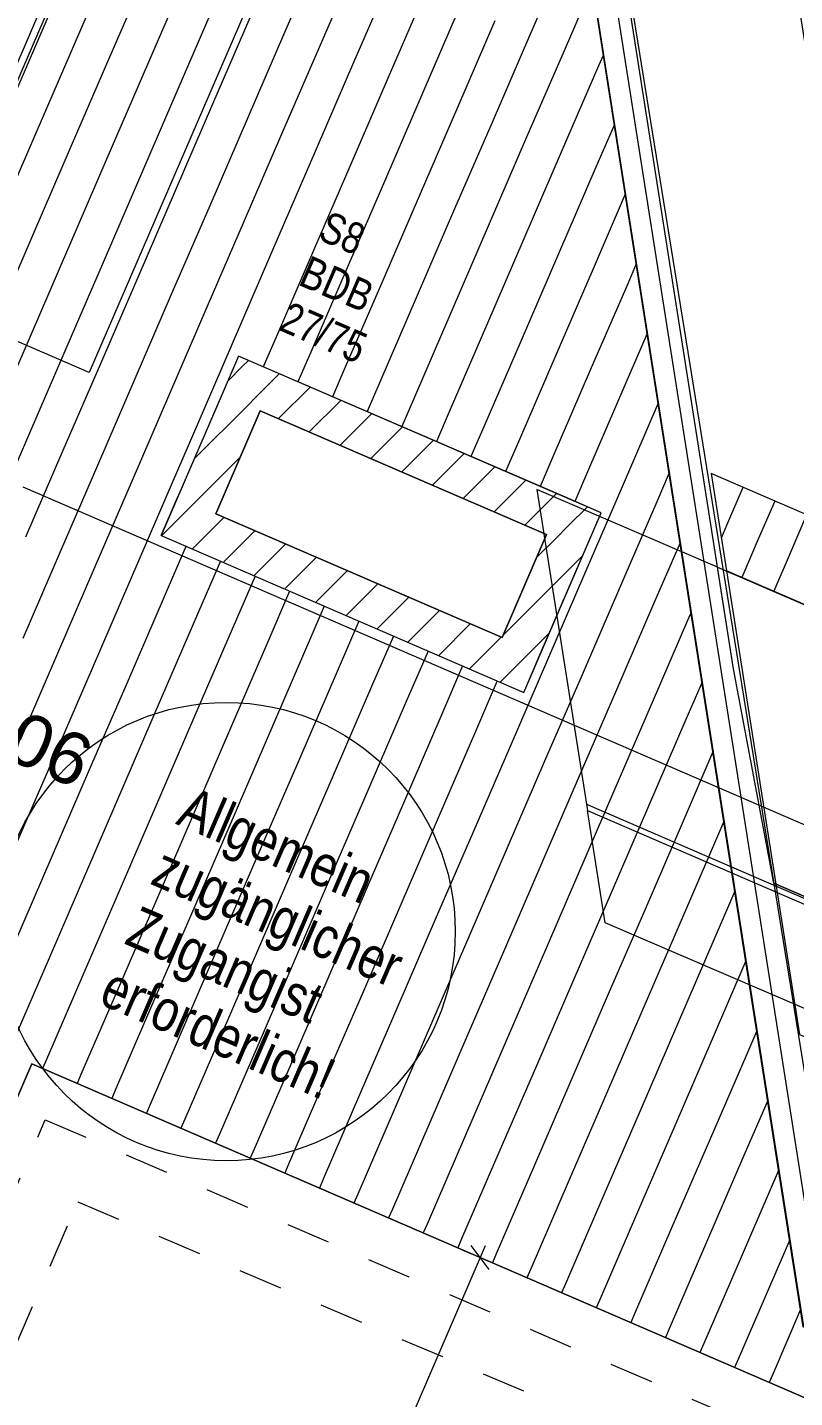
# Model space of a CAD drawing. Header units: millimetres. Extents: x 12535370 to 12566104, y 356204400 to 356234587.
# Drawn here: x 12548591 to 12550436, y 356219814 to 356223107 of the extents above; entities that cross this region are included whole.
import ezdxf
from ezdxf.enums import TextEntityAlignment as Align

# ---------------------------------------------------------------- set-up
doc = ezdxf.new("R2010")
doc.units = ezdxf.units.MM
doc.header["$MEASUREMENT"] = 0
doc.linetypes.add('Dashed', pattern=[211.666667, 105.833333, -105.833333])
doc.linetypes.add('Dot & Dashed', pattern=[6702.78, 3527.78, -1763.89, 0, -1411.11])
for name, color, linetype in [('New_015 Innenwände', 7, 'Continuous'), ('New_035 Decken', 7, 'Continuous'), ('New_045 Dachkonstruktionen', 7, 'Continuous'), ('New_080 Raumdefinitionen', 7, 'Continuous'), ('New_105 Bemassungen Projekt', 7, 'Continuous'), ('New_255 Plangrafiken', 7, 'Continuous'), ('New_290 Raster _ Achsen', 7, 'Continuous'), ('New_GRUNDSTÜCKSGRENZE', 7, 'Continuous')]:
    doc.layers.add(name, color=color, linetype=linetype)
for name, color, linetype, lineweight in [('New_015 Innenwände_Pen_No__1', 7, 'Continuous', 13), ('New_035 Decken_Pen_No__1', 7, 'Continuous', 13), ('New_045 Dachkonstruktionen_Pen_No__1', 7, 'Continuous', 13), ('New_105 Bemassungen Projekt_Pen_No__1', 7, 'Continuous', 13), ('New_160 Beschriftungen Ausführung_Pen_No__1', 7, 'Continuous', 13), ('New_255 Plangrafiken_Pen_No__1', 7, 'Continuous', 13), ('New_255 Plangrafiken_Pen_No__21', 1, 'Continuous', 13), ('New_255 Plangrafiken_Pen_No__39', 8, 'Continuous', 13), ('New_290 Raster _ Achsen_Pen_No__108', 7, 'Continuous', 13), ('New_GRUNDSTÜCKSGRENZE_Pen_No__1', 7, 'Continuous', 13), ('New_HKLS1_Pen_No__21', 1, 'Continuous', 13), ('New_HKLS1_Pen_No__83', 30, 'Continuous', 13)]:
    doc.layers.add(name, color=color, linetype=linetype, lineweight=lineweight)
doc.styles.add('GENERATED_STYLE_1', font='arial.ttf')
doc.styles.add('GENERATED_STYLE_2', font='arial.ttf', dxfattribs={"width": 0.8})
doc.dimstyles.new('GENERATED_STYLE__1', dxfattribs={"dimtxt": 125, "dimasz": 47.5, "dimexe": 0.18, "dimexo": 2, "dimgap": 0, "dimtad": 1, "dimlfac": 0.001, "dimzin": 0, "dimdsep": 46, "dimtxsty": 'GENERATED_STYLE_1', "dimblk": 'ARROWHEAD_2', "dimblk1": 'ARROWHEAD_2', "dimblk2": 'ARROWHEAD_2', "dimcen": 0.09, "dimclrd": 7, "dimclre": 7, "dimclrt": 7, "dimadec": 0, "dimazin": 0, "dimtfac": 1, "dimtdec": 4, "dimtmove": 0, "dimatfit": 3, "dimfxl": 1, "dimtolj": 1, "dimtzin": 0, "dimarcsym": 0})
pattern_1 = [(45, (12240439.16, 356160438.356), (-53.033009, 53.033009), [])]

# ---------------------------------------------------------------- blocks, each defined once
blk = doc.blocks.new('Slab_1', base_point=(12543125.7, 356224199.6))
at = {"layer": 'New_035 Decken_Pen_No__1', "color": 7, "linetype": 'Continuous', "lineweight": 13, "flags": 128}
blk.add_lwpolyline([(12543125.7, 356224199.6), (12540594.4, 356217796.1), (12557109.9, 356210638.6), (12555849.5, 356218685.3), (12550386.1, 356221050.3), (12550289.5, 356221565.4), (12549847.3, 356224376.9), (12547550.8, 356225368.9), (12546427.5, 356222768.6)], close=True, dxfattribs=at)
blk = doc.blocks.new('Roof_1', base_point=(12552145.5, 356220991.7))
at = {"layer": 'New_045 Dachkonstruktionen_Pen_No__1', "color": 7, "linetype": 'Continuous', "lineweight": 13, "flags": 128}
for points in [[(12549816.7, 356221996.7), (12549935.7, 356221239.9)], [(12550251.1, 356221809.3), (12549816.7, 356221996.7)], [(12550386.1, 356221050.3), (12550289.5, 356221565.4), (12550251.1, 356221809.3)], [(12550251.1, 356221809.3), (12552145.5, 356220991.7)], [(12549935.7, 356221239.9), (12555849.2, 356218685.3)], [(12549935.7, 356221239.9), (12549938.1, 356221224.7)], [(12549980.6, 356220954.5), (12549938.1, 356221224.7)], [(12549938.1, 356221224.7), (12555851.6, 356218670.2)], [(12550386.1, 356221050.3), (12555849.2, 356218685.4)], [(12555891.3, 356218416.1), (12549980.6, 356220954.5)]]:
    blk.add_lwpolyline(points, dxfattribs=at)
blk = doc.blocks.new('*X18', base_point=(12240439.2, 356160438.4))
at = {"layer": 'New_255 Plangrafiken_Pen_No__39', "color": 8, "linetype": 'Continuous', "lineweight": 13}
for p, q in [((12550312.1, 356222001.6), (12550272.5, 356221909.8)), ((12550312.1, 356222001.6), (12550272.5, 356221909.8)), ((12550388.7, 356221968.5), (12550349, 356221876.7)), ((12550388.7, 356221968.5), (12550349, 356221876.7)), ((12550465.2, 356221935.5), (12550425.5, 356221843.7)), ((12550465.2, 356221935.5), (12550425.5, 356221843.7)), ((12550272.5, 356221909.8), (12550260.1, 356221881.2)), ((12550272.5, 356221909.8), (12550260.1, 356221881.2)), ((12550349, 356221876.7), (12550309.3, 356221784.9)), ((12550349, 356221876.7), (12550309.3, 356221784.9)), ((12550425.5, 356221843.7), (12550385.9, 356221751.9)), ((12550425.5, 356221843.7), (12550385.9, 356221751.9))]:
    blk.add_line(p, q, dxfattribs=at)
blk = doc.blocks.new('Fill_6', base_point=(12240439.2, 356160438.4))
at = {"layer": 'New_255 Plangrafiken_Pen_No__39', "color": 8, "linetype": 'Continuous', "lineweight": 13, "flags": 128}
blk.add_lwpolyline([(12550236, 356222034.5), (12550272.8, 356221800.7), (12552145.5, 356220991.7), (12552108.8, 356221225.5)], close=True, dxfattribs=at)
at = {"layer": 'New_255 Plangrafiken_Pen_No__39', "color": 8, "linetype": 'Continuous', "lineweight": 13}
blk.add_blockref('*X18', (12240439.2, 356160438.4), dxfattribs=at)
blk = doc.blocks.new('*X22', base_point=(12240439.2, 356160438.4))
at = {"layer": 'New_255 Plangrafiken_Pen_No__39', "color": 8, "linetype": 'Continuous', "lineweight": 13}
for p, q in [((12548710.2, 356223310), (12548620.4, 356223102)), ((12548710.2, 356223310), (12548620.4, 356223102)), ((12549299.3, 356223302.4), (12549209.5, 356223094.4)), ((12549299.3, 356223302.4), (12549209.5, 356223094.4)), ((12549888.4, 356223294.8), (12549798.6, 356223086.7)), ((12549888.4, 356223294.8), (12549798.6, 356223086.7)), ((12548793.4, 356223274.1), (12548703.6, 356223066.1)), ((12548793.4, 356223274.1), (12548703.6, 356223066.1)), ((12549382.5, 356223266.5), (12549292.7, 356223058.4)), ((12549382.5, 356223266.5), (12549292.7, 356223058.4)), ((12548876.6, 356223238.2), (12548786.8, 356223030.1)), ((12548876.6, 356223238.2), (12548786.8, 356223030.1)), ((12549465.7, 356223230.5), (12549375.9, 356223022.5)), ((12549465.7, 356223230.5), (12549375.9, 356223022.5)), ((12548959.8, 356223202.2), (12548870, 356222994.2)), ((12548959.8, 356223202.2), (12548870, 356222994.2)), ((12549548.9, 356223194.6), (12549459.1, 356222986.5)), ((12549548.9, 356223194.6), (12549459.1, 356222986.5)), ((12549950.1, 356223208.9), (12549881.8, 356223050.8)), ((12549950.1, 356223208.9), (12549881.8, 356223050.8)), ((12549043.1, 356223166.3), (12548953.2, 356222958.3)), ((12549043.1, 356223166.3), (12548953.2, 356222958.3)), ((12549126.3, 356223130.3), (12549036.4, 356222922.3)), ((12549126.3, 356223130.3), (12549036.4, 356222922.3)), ((12549632.2, 356223158.6), (12549542.3, 356222950.6)), ((12549632.2, 356223158.6), (12549542.3, 356222950.6)), ((12548620.4, 356223102), (12548530.5, 356222894)), ((12548620.4, 356223102), (12548530.5, 356222894)), ((12549715.4, 356223122.7), (12549625.5, 356222914.7)), ((12549715.4, 356223122.7), (12549625.5, 356222914.7)), ((12548703.6, 356223066.1), (12548613.7, 356222858.1)), ((12548703.6, 356223066.1), (12548613.7, 356222858.1)), ((12549209.5, 356223094.4), (12549119.6, 356222886.4)), ((12549209.5, 356223094.4), (12549119.6, 356222886.4)), ((12549798.6, 356223086.7), (12549708.7, 356222878.7)), ((12549798.6, 356223086.7), (12549708.7, 356222878.7)), ((12548786.8, 356223030.1), (12548696.9, 356222822.1)), ((12548786.8, 356223030.1), (12548696.9, 356222822.1)), ((12549292.7, 356223058.4), (12549202.8, 356222850.4)), ((12549292.7, 356223058.4), (12549202.8, 356222850.4)), ((12549881.8, 356223050.8), (12549791.9, 356222842.8)), ((12549881.8, 356223050.8), (12549791.9, 356222842.8)), ((12549976.4, 356223041.4), (12549965, 356223014.8)), ((12549976.4, 356223041.4), (12549965, 356223014.8)), ((12549375.9, 356223022.5), (12549286, 356222814.5)), ((12549375.9, 356223022.5), (12549286, 356222814.5)), ((12549965, 356223014.8), (12549875.1, 356222806.8)), ((12549965, 356223014.8), (12549875.1, 356222806.8)), ((12548870, 356222994.2), (12548780.1, 356222786.2)), ((12548870, 356222994.2), (12548780.1, 356222786.2)), ((12549459.1, 356222986.5), (12549369.2, 356222778.5)), ((12549459.1, 356222986.5), (12549369.2, 356222778.5)), ((12548953.2, 356222958.3), (12548863.3, 356222750.2)), ((12548953.2, 356222958.3), (12548863.3, 356222750.2)), ((12549542.3, 356222950.6), (12549452.4, 356222742.6)), ((12549542.3, 356222950.6), (12549452.4, 356222742.6)), ((12549036.4, 356222922.3), (12548946.5, 356222714.3)), ((12549036.4, 356222922.3), (12548946.5, 356222714.3)), ((12549625.5, 356222914.7), (12549535.6, 356222706.6)), ((12549625.5, 356222914.7), (12549535.6, 356222706.6)), ((12549119.6, 356222886.4), (12549029.7, 356222678.3)), ((12549119.6, 356222886.4), (12549029.7, 356222678.3)), ((12549708.7, 356222878.7), (12549618.8, 356222670.7)), ((12549708.7, 356222878.7), (12549618.8, 356222670.7)), ((12550002.8, 356222873.8), (12549958.3, 356222770.9)), ((12550002.8, 356222873.8), (12549958.3, 356222770.9)), ((12548613.7, 356222858.1), (12548523.9, 356222650.1)), ((12548613.7, 356222858.1), (12548523.9, 356222650.1)), ((12549202.8, 356222850.4), (12549113, 356222642.4)), ((12549202.8, 356222850.4), (12549113, 356222642.4)), ((12549791.9, 356222842.8), (12549702.1, 356222634.8)), ((12549791.9, 356222842.8), (12549702.1, 356222634.8)), ((12548696.9, 356222822.1), (12548607.1, 356222614.1)), ((12548696.9, 356222822.1), (12548607.1, 356222614.1)), ((12549286, 356222814.5), (12549196.2, 356222606.5)), ((12549286, 356222814.5), (12549196.2, 356222606.5)), ((12549875.1, 356222806.8), (12549785.3, 356222598.8)), ((12549875.1, 356222806.8), (12549785.3, 356222598.8)), ((12548780.1, 356222786.2), (12548690.3, 356222578.2)), ((12548780.1, 356222786.2), (12548690.3, 356222578.2)), ((12549369.2, 356222778.5), (12549279.4, 356222570.5)), ((12549369.2, 356222778.5), (12549279.4, 356222570.5)), ((12549958.3, 356222770.9), (12549868.5, 356222562.9)), ((12549958.3, 356222770.9), (12549868.5, 356222562.9)), ((12548863.3, 356222750.2), (12548773.5, 356222542.2)), ((12548863.3, 356222750.2), (12548773.5, 356222542.2)), ((12549452.4, 356222742.6), (12549362.6, 356222534.6)), ((12549452.4, 356222742.6), (12549362.6, 356222534.6)), ((12548946.5, 356222714.3), (12548856.7, 356222506.3)), ((12548946.5, 356222714.3), (12548856.7, 356222506.3)), ((12549535.6, 356222706.6), (12549445.8, 356222498.6)), ((12549535.6, 356222706.6), (12549445.8, 356222498.6)), ((12550029.1, 356222706.3), (12549951.7, 356222526.9)), ((12550029.1, 356222706.3), (12549951.7, 356222526.9)), ((12549029.7, 356222678.3), (12548939.9, 356222470.3)), ((12549029.7, 356222678.3), (12548939.9, 356222470.3)), ((12549618.8, 356222670.7), (12549529, 356222462.7)), ((12549618.8, 356222670.7), (12549529, 356222462.7)), ((12549113, 356222642.4), (12549023.1, 356222434.4)), ((12549113, 356222642.4), (12549023.1, 356222434.4)), ((12549702.1, 356222634.8), (12549612.2, 356222426.7)), ((12549702.1, 356222634.8), (12549612.2, 356222426.7)), ((12548607.1, 356222614.1), (12548517.2, 356222406.1)), ((12548607.1, 356222614.1), (12548517.2, 356222406.1)), ((12549196.2, 356222606.5), (12549106.3, 356222398.4)), ((12549196.2, 356222606.5), (12549106.3, 356222398.4)), ((12548690.3, 356222578.2), (12548600.4, 356222370.1)), ((12548690.3, 356222578.2), (12548600.4, 356222370.1)), ((12549279.4, 356222570.5), (12549189.5, 356222362.5)), ((12549279.4, 356222570.5), (12549189.5, 356222362.5)), ((12549785.3, 356222598.8), (12549695.4, 356222390.8)), ((12549785.3, 356222598.8), (12549695.4, 356222390.8)), ((12548773.5, 356222542.2), (12548683.6, 356222334.2)), ((12548773.5, 356222542.2), (12548683.6, 356222334.2)), ((12549868.5, 356222562.9), (12549778.6, 356222354.9)), ((12549868.5, 356222562.9), (12549778.6, 356222354.9)), ((12550055.5, 356222538.7), (12550034.9, 356222491)), ((12550055.5, 356222538.7), (12550034.9, 356222491)), ((12548856.7, 356222506.3), (12548766.8, 356222298.3)), ((12548856.7, 356222506.3), (12548766.8, 356222298.3)), ((12549362.6, 356222534.6), (12549272.7, 356222326.6)), ((12549362.6, 356222534.6), (12549272.7, 356222326.6)), ((12549951.7, 356222526.9), (12549861.8, 356222318.9)), ((12549951.7, 356222526.9), (12549861.8, 356222318.9)), ((12548939.9, 356222470.3), (12548850, 356222262.3)), ((12548939.9, 356222470.3), (12548850, 356222262.3)), ((12549445.8, 356222498.6), (12549355.9, 356222290.6)), ((12549445.8, 356222498.6), (12549355.9, 356222290.6)), ((12550034.9, 356222491), (12549945, 356222283)), ((12550034.9, 356222491), (12549945, 356222283)), ((12549529, 356222462.7), (12549439.1, 356222254.7)), ((12549529, 356222462.7), (12549439.1, 356222254.7)), ((12549023.1, 356222434.4), (12548933.2, 356222226.4)), ((12549023.1, 356222434.4), (12548933.2, 356222226.4)), ((12549612.2, 356222426.7), (12549522.3, 356222218.7)), ((12549612.2, 356222426.7), (12549522.3, 356222218.7)), ((12549106.3, 356222398.4), (12549016.4, 356222190.4)), ((12549106.3, 356222398.4), (12549016.4, 356222190.4)), ((12549695.4, 356222390.8), (12549605.5, 356222182.8)), ((12549695.4, 356222390.8), (12549605.5, 356222182.8)), ((12550081.9, 356222371.2), (12550028.2, 356222247)), ((12550081.9, 356222371.2), (12550028.2, 356222247)), ((12548600.4, 356222370.1), (12548510.5, 356222162.1)), ((12548600.4, 356222370.1), (12548510.5, 356222162.1)), ((12549189.5, 356222362.5), (12549158.7, 356222291.3)), ((12549189.5, 356222362.5), (12549158.7, 356222291.3)), ((12549778.6, 356222354.9), (12549688.7, 356222146.8)), ((12549778.6, 356222354.9), (12549688.7, 356222146.8)), ((12548683.6, 356222334.2), (12548593.8, 356222126.2)), ((12548683.6, 356222334.2), (12548593.8, 356222126.2)), ((12549272.7, 356222326.6), (12549241.9, 356222255.3)), ((12549272.7, 356222326.6), (12549241.9, 356222255.3)), ((12549861.8, 356222318.9), (12549772, 356222110.9)), ((12549861.8, 356222318.9), (12549772, 356222110.9)), ((12548766.8, 356222298.3), (12548677, 356222090.2)), ((12548766.8, 356222298.3), (12548677, 356222090.2)), ((12549355.9, 356222290.6), (12549325.2, 356222219.4)), ((12549355.9, 356222290.6), (12549325.2, 356222219.4)), ((12549945, 356222283), (12549855.2, 356222074.9)), ((12549945, 356222283), (12549855.2, 356222074.9)), ((12548850, 356222262.3), (12548760.2, 356222054.3)), ((12548850, 356222262.3), (12548760.2, 356222054.3)), ((12549439.1, 356222254.7), (12549408.4, 356222183.5)), ((12549439.1, 356222254.7), (12549408.4, 356222183.5)), ((12550028.2, 356222247), (12549938.4, 356222039)), ((12550028.2, 356222247), (12549938.4, 356222039)), ((12548933.2, 356222226.4), (12548843.4, 356222018.4)), ((12548933.2, 356222226.4), (12548843.4, 356222018.4)), ((12549522.3, 356222218.7), (12549491.6, 356222147.5)), ((12549522.3, 356222218.7), (12549491.6, 356222147.5)), ((12549016.4, 356222190.4), (12548926.6, 356221982.4)), ((12549016.4, 356222190.4), (12548926.6, 356221982.4)), ((12549605.5, 356222182.8), (12549574.8, 356222111.6)), ((12549605.5, 356222182.8), (12549574.8, 356222111.6)), ((12550108.2, 356222203.6), (12550021.6, 356222003.1)), ((12550108.2, 356222203.6), (12550021.6, 356222003.1)), ((12549688.7, 356222146.8), (12549658, 356222075.6)), ((12549688.7, 356222146.8), (12549658, 356222075.6)), ((12548593.8, 356222126.2), (12548503.9, 356221918.2)), ((12548593.8, 356222126.2), (12548503.9, 356221918.2)), ((12549772, 356222110.9), (12549741.2, 356222039.7)), ((12549772, 356222110.9), (12549741.2, 356222039.7)), ((12548677, 356222090.2), (12548587.1, 356221882.2)), ((12548677, 356222090.2), (12548587.1, 356221882.2)), ((12549855.2, 356222074.9), (12549824.4, 356222003.7)), ((12549855.2, 356222074.9), (12549824.4, 356222003.7)), ((12548760.2, 356222054.3), (12548670.3, 356221846.3)), ((12548760.2, 356222054.3), (12548670.3, 356221846.3)), ((12548843.4, 356222018.4), (12548753.5, 356221810.3)), ((12548843.4, 356222018.4), (12548753.5, 356221810.3)), ((12549938.4, 356222039), (12549907.6, 356221967.8)), ((12549938.4, 356222039), (12549907.6, 356221967.8)), ((12550134.6, 356222036.1), (12550104.8, 356221967.1)), ((12550134.6, 356222036.1), (12550104.8, 356221967.1)), ((12548926.6, 356221982.4), (12548836.7, 356221774.4)), ((12548926.6, 356221982.4), (12548836.7, 356221774.4)), ((12550021.6, 356222003.1), (12549931.7, 356221795)), ((12550021.6, 356222003.1), (12549931.7, 356221795)), ((12550104.8, 356221967.1), (12550014.9, 356221759.1)), ((12550104.8, 356221967.1), (12550014.9, 356221759.1)), ((12548670.3, 356221846.3), (12548580.4, 356221638.3)), ((12548670.3, 356221846.3), (12548580.4, 356221638.3)), ((12548972.4, 356221859.8), (12548919.9, 356221738.4)), ((12548972.4, 356221859.8), (12548919.9, 356221738.4)), ((12550160.9, 356221868.5), (12550098.1, 356221723.2)), ((12550160.9, 356221868.5), (12550098.1, 356221723.2)), ((12549055.6, 356221823.9), (12549003.1, 356221702.5)), ((12549055.6, 356221823.9), (12549003.1, 356221702.5)), ((12548753.5, 356221810.3), (12548663.7, 356221602.3)), ((12548753.5, 356221810.3), (12548663.7, 356221602.3)), ((12549138.8, 356221787.9), (12549086.3, 356221666.6)), ((12549138.8, 356221787.9), (12549086.3, 356221666.6)), ((12549931.7, 356221795), (12549841.9, 356221587)), ((12549931.7, 356221795), (12549841.9, 356221587)), ((12548836.7, 356221774.4), (12548746.9, 356221566.4)), ((12548836.7, 356221774.4), (12548746.9, 356221566.4)), ((12549222, 356221752), (12549169.5, 356221630.6)), ((12549222, 356221752), (12549169.5, 356221630.6)), ((12550014.9, 356221759.1), (12549925.1, 356221551.1)), ((12550014.9, 356221759.1), (12549925.1, 356221551.1)), ((12548919.9, 356221738.4), (12548830.1, 356221530.4)), ((12548919.9, 356221738.4), (12548830.1, 356221530.4)), ((12549305.2, 356221716), (12549252.8, 356221594.7)), ((12549305.2, 356221716), (12549252.8, 356221594.7)), ((12550098.1, 356221723.2), (12550008.3, 356221515.1)), ((12550098.1, 356221723.2), (12550008.3, 356221515.1)), ((12549003.1, 356221702.5), (12548913.3, 356221494.5)), ((12549003.1, 356221702.5), (12548913.3, 356221494.5)), ((12549388.4, 356221680.1), (12549336, 356221558.7)), ((12549388.4, 356221680.1), (12549336, 356221558.7)), ((12550181.3, 356221687.2), (12550091.5, 356221479.2)), ((12550181.3, 356221687.2), (12550091.5, 356221479.2)), ((12550187.3, 356221700.9), (12550181.3, 356221687.2)), ((12550187.3, 356221700.9), (12550181.3, 356221687.2)), ((12549086.3, 356221666.6), (12548996.5, 356221458.5)), ((12549086.3, 356221666.6), (12548996.5, 356221458.5)), ((12549169.5, 356221630.6), (12549079.7, 356221422.6)), ((12549169.5, 356221630.6), (12549079.7, 356221422.6)), ((12549471.6, 356221644.2), (12549419.2, 356221522.8)), ((12549471.6, 356221644.2), (12549419.2, 356221522.8)), ((12548663.7, 356221602.3), (12548573.8, 356221394.3)), ((12548663.7, 356221602.3), (12548573.8, 356221394.3)), ((12549252.8, 356221594.7), (12549162.9, 356221386.7)), ((12549252.8, 356221594.7), (12549162.9, 356221386.7)), ((12549554.8, 356221608.2), (12549502.4, 356221486.8)), ((12549554.8, 356221608.2), (12549502.4, 356221486.8)), ((12549841.9, 356221587), (12549752, 356221379)), ((12549841.9, 356221587), (12549752, 356221379)), ((12548746.9, 356221566.4), (12548657, 356221358.4)), ((12548746.9, 356221566.4), (12548657, 356221358.4)), ((12549336, 356221558.7), (12549246.1, 356221350.7)), ((12549336, 356221558.7), (12549246.1, 356221350.7)), ((12549638, 356221572.3), (12549585.6, 356221450.9)), ((12549638, 356221572.3), (12549585.6, 356221450.9)), ((12549925.1, 356221551.1), (12549835.2, 356221343.1)), ((12549925.1, 356221551.1), (12549835.2, 356221343.1)), ((12548830.1, 356221530.4), (12548740.2, 356221322.4)), ((12548830.1, 356221530.4), (12548740.2, 356221322.4)), ((12549419.2, 356221522.8), (12549329.3, 356221314.8)), ((12549419.2, 356221522.8), (12549329.3, 356221314.8)), ((12549721.2, 356221536.3), (12549668.8, 356221415)), ((12549721.2, 356221536.3), (12549668.8, 356221415)), ((12550008.3, 356221515.1), (12549918.4, 356221307.1)), ((12550008.3, 356221515.1), (12549918.4, 356221307.1)), ((12550213.6, 356221533.4), (12550174.7, 356221443.3)), ((12550213.6, 356221533.4), (12550174.7, 356221443.3)), ((12548913.3, 356221494.5), (12548823.4, 356221286.5)), ((12548913.3, 356221494.5), (12548823.4, 356221286.5)), ((12549502.4, 356221486.8), (12549412.5, 356221278.8)), ((12549502.4, 356221486.8), (12549412.5, 356221278.8)), ((12548996.5, 356221458.5), (12548906.6, 356221250.5)), ((12548996.5, 356221458.5), (12548906.6, 356221250.5)), ((12549585.6, 356221450.9), (12549495.7, 356221242.9)), ((12549585.6, 356221450.9), (12549495.7, 356221242.9)), ((12550091.5, 356221479.2), (12550001.6, 356221271.2)), ((12550091.5, 356221479.2), (12550001.6, 356221271.2)), ((12549079.7, 356221422.6), (12548989.8, 356221214.6)), ((12549079.7, 356221422.6), (12548989.8, 356221214.6)), ((12550174.7, 356221443.3), (12550084.8, 356221235.2)), ((12550174.7, 356221443.3), (12550084.8, 356221235.2)), ((12549162.9, 356221386.7), (12549073, 356221178.6)), ((12549162.9, 356221386.7), (12549073, 356221178.6)), ((12549668.8, 356221415), (12549578.9, 356221206.9)), ((12549668.8, 356221415), (12549578.9, 356221206.9)), ((12548657, 356221358.4), (12548567.1, 356221150.3)), ((12548657, 356221358.4), (12548567.1, 356221150.3)), ((12549246.1, 356221350.7), (12549156.2, 356221142.7)), ((12549246.1, 356221350.7), (12549156.2, 356221142.7)), ((12549752, 356221379), (12549662.1, 356221171)), ((12549752, 356221379), (12549662.1, 356221171)), ((12550240, 356221365.8), (12550168, 356221199.3)), ((12550240, 356221365.8), (12550168, 356221199.3)), ((12548740.2, 356221322.4), (12548650.3, 356221114.4)), ((12548740.2, 356221322.4), (12548650.3, 356221114.4)), ((12549835.2, 356221343.1), (12549745.3, 356221135.1)), ((12549835.2, 356221343.1), (12549745.3, 356221135.1)), ((12548823.4, 356221286.5), (12548733.6, 356221078.5)), ((12548823.4, 356221286.5), (12548733.6, 356221078.5)), ((12549329.3, 356221314.8), (12549239.4, 356221106.8)), ((12549329.3, 356221314.8), (12549239.4, 356221106.8)), ((12549918.4, 356221307.1), (12549828.5, 356221099.1)), ((12549918.4, 356221307.1), (12549828.5, 356221099.1)), ((12549412.5, 356221278.8), (12549322.7, 356221070.8)), ((12549412.5, 356221278.8), (12549322.7, 356221070.8)), ((12550001.6, 356221271.2), (12549911.8, 356221063.2)), ((12550001.6, 356221271.2), (12549911.8, 356221063.2)), ((12548906.6, 356221250.5), (12548816.8, 356221042.5)), ((12548906.6, 356221250.5), (12548816.8, 356221042.5)), ((12549495.7, 356221242.9), (12549405.9, 356221034.9)), ((12549495.7, 356221242.9), (12549405.9, 356221034.9)), ((12550084.8, 356221235.2), (12549995, 356221027.2)), ((12550084.8, 356221235.2), (12549995, 356221027.2)), ((12548989.8, 356221214.6), (12548900, 356221006.6)), ((12548989.8, 356221214.6), (12548900, 356221006.6)), ((12549578.9, 356221206.9), (12549489.1, 356220998.9)), ((12549578.9, 356221206.9), (12549489.1, 356220998.9)), ((12550168, 356221199.3), (12550078.2, 356220991.3)), ((12550168, 356221199.3), (12550078.2, 356220991.3)), ((12550266.3, 356221198.3), (12550251.2, 356221163.3)), ((12550266.3, 356221198.3), (12550251.2, 356221163.3)), ((12549073, 356221178.6), (12548983.2, 356220970.6)), ((12549073, 356221178.6), (12548983.2, 356220970.6)), ((12549662.1, 356221171), (12549572.3, 356220963)), ((12549662.1, 356221171), (12549572.3, 356220963)), ((12550251.2, 356221163.3), (12550161.4, 356220955.3)), ((12550251.2, 356221163.3), (12550161.4, 356220955.3)), ((12549156.2, 356221142.7), (12549066.4, 356220934.7)), ((12549156.2, 356221142.7), (12549066.4, 356220934.7)), ((12549745.3, 356221135.1), (12549655.5, 356220927)), ((12549745.3, 356221135.1), (12549655.5, 356220927)), ((12548650.3, 356221114.4), (12548560.5, 356220906.4)), ((12548650.3, 356221114.4), (12548560.5, 356220906.4)), ((12549239.4, 356221106.8), (12549149.6, 356220898.7)), ((12549239.4, 356221106.8), (12549149.6, 356220898.7)), ((12549828.5, 356221099.1), (12549738.7, 356220891.1)), ((12549828.5, 356221099.1), (12549738.7, 356220891.1)), ((12548733.6, 356221078.5), (12548643.7, 356220870.4)), ((12548733.6, 356221078.5), (12548643.7, 356220870.4)), ((12549322.7, 356221070.8), (12549232.8, 356220862.8)), ((12549322.7, 356221070.8), (12549232.8, 356220862.8)), ((12549911.8, 356221063.2), (12549821.9, 356220855.1)), ((12549911.8, 356221063.2), (12549821.9, 356220855.1)), ((12548816.8, 356221042.5), (12548726.9, 356220834.5)), ((12548816.8, 356221042.5), (12548726.9, 356220834.5)), ((12549405.9, 356221034.9), (12549316, 356220826.8)), ((12549405.9, 356221034.9), (12549316, 356220826.8)), ((12549995, 356221027.2), (12549905.1, 356220819.2)), ((12549995, 356221027.2), (12549905.1, 356220819.2)), ((12550292.7, 356221030.7), (12550244.6, 356220919.4)), ((12550292.7, 356221030.7), (12550244.6, 356220919.4)), ((12548900, 356221006.6), (12548810.1, 356220798.6)), ((12548900, 356221006.6), (12548810.1, 356220798.6)), ((12549489.1, 356220998.9), (12549399.2, 356220790.9)), ((12549489.1, 356220998.9), (12549399.2, 356220790.9)), ((12550078.2, 356220991.3), (12549988.3, 356220783.3)), ((12550078.2, 356220991.3), (12549988.3, 356220783.3)), ((12548983.2, 356220970.6), (12548893.3, 356220762.6)), ((12548983.2, 356220970.6), (12548893.3, 356220762.6)), ((12549572.3, 356220963), (12549482.4, 356220755)), ((12549572.3, 356220963), (12549482.4, 356220755)), ((12550161.4, 356220955.3), (12550071.5, 356220747.3)), ((12550161.4, 356220955.3), (12550071.5, 356220747.3)), ((12549066.4, 356220934.7), (12548976.5, 356220726.7)), ((12549066.4, 356220934.7), (12548976.5, 356220726.7)), ((12549655.5, 356220927), (12549565.6, 356220719)), ((12549655.5, 356220927), (12549565.6, 356220719)), ((12549149.6, 356220898.7), (12549059.7, 356220690.7)), ((12549149.6, 356220898.7), (12549059.7, 356220690.7)), ((12549738.7, 356220891.1), (12549648.8, 356220683.1)), ((12549738.7, 356220891.1), (12549648.8, 356220683.1)), ((12550244.6, 356220919.4), (12550154.7, 356220711.4)), ((12550244.6, 356220919.4), (12550154.7, 356220711.4)), ((12548643.7, 356220870.4), (12548553.8, 356220662.4)), ((12548643.7, 356220870.4), (12548553.8, 356220662.4)), ((12549232.8, 356220862.8), (12549142.9, 356220654.8)), ((12549232.8, 356220862.8), (12549142.9, 356220654.8)), ((12550319, 356220863.2), (12550237.9, 356220675.4)), ((12550319, 356220863.2), (12550237.9, 356220675.4)), ((12548726.9, 356220834.5), (12548637, 356220626.5)), ((12548726.9, 356220834.5), (12548637, 356220626.5)), ((12549316, 356220826.8), (12549226.1, 356220618.8)), ((12549316, 356220826.8), (12549226.1, 356220618.8)), ((12549821.9, 356220855.1), (12549732, 356220647.1)), ((12549821.9, 356220855.1), (12549732, 356220647.1)), ((12548810.1, 356220798.6), (12548720.2, 356220590.5)), ((12548810.1, 356220798.6), (12548720.2, 356220590.5)), ((12549399.2, 356220790.9), (12549309.3, 356220582.9)), ((12549399.2, 356220790.9), (12549309.3, 356220582.9)), ((12549905.1, 356220819.2), (12549815.2, 356220611.2)), ((12549905.1, 356220819.2), (12549815.2, 356220611.2)), ((12548893.3, 356220762.6), (12548803.5, 356220554.6)), ((12548893.3, 356220762.6), (12548803.5, 356220554.6)), ((12549988.3, 356220783.3), (12549898.4, 356220575.2)), ((12549988.3, 356220783.3), (12549898.4, 356220575.2)), ((12548976.5, 356220726.7), (12548886.7, 356220518.6)), ((12548976.5, 356220726.7), (12548886.7, 356220518.6)), ((12549482.4, 356220755), (12549392.6, 356220546.9)), ((12549482.4, 356220755), (12549392.6, 356220546.9)), ((12550071.5, 356220747.3), (12549981.7, 356220539.3)), ((12550071.5, 356220747.3), (12549981.7, 356220539.3)), ((12549565.6, 356220719), (12549475.8, 356220511)), ((12549565.6, 356220719), (12549475.8, 356220511)), ((12550154.7, 356220711.4), (12550064.9, 356220503.4)), ((12550154.7, 356220711.4), (12550064.9, 356220503.4)), ((12550345.4, 356220695.6), (12550321.1, 356220639.5)), ((12550345.4, 356220695.6), (12550321.1, 356220639.5)), ((12549059.7, 356220690.7), (12548969.9, 356220482.7)), ((12549059.7, 356220690.7), (12548969.9, 356220482.7)), ((12549648.8, 356220683.1), (12549559, 356220475.1)), ((12549648.8, 356220683.1), (12549559, 356220475.1)), ((12550237.9, 356220675.4), (12550148.1, 356220467.4)), ((12550237.9, 356220675.4), (12550148.1, 356220467.4)), ((12548637, 356220626.5), (12548627.8, 356220605)), ((12548637, 356220626.5), (12548627.8, 356220605)), ((12549142.9, 356220654.8), (12549053.1, 356220446.8)), ((12549142.9, 356220654.8), (12549053.1, 356220446.8)), ((12549732, 356220647.1), (12549642.2, 356220439.1)), ((12549732, 356220647.1), (12549642.2, 356220439.1)), ((12550321.1, 356220639.5), (12550231.3, 356220431.5)), ((12550321.1, 356220639.5), (12550231.3, 356220431.5)), ((12549226.1, 356220618.8), (12549136.3, 356220410.8)), ((12549226.1, 356220618.8), (12549136.3, 356220410.8)), ((12549815.2, 356220611.2), (12549725.4, 356220403.2)), ((12549815.2, 356220611.2), (12549725.4, 356220403.2)), ((12548720.2, 356220590.5), (12548711, 356220569.1)), ((12548720.2, 356220590.5), (12548711, 356220569.1)), ((12549309.3, 356220582.9), (12549219.5, 356220374.9)), ((12549309.3, 356220582.9), (12549219.5, 356220374.9)), ((12549898.4, 356220575.2), (12549808.6, 356220367.2)), ((12549898.4, 356220575.2), (12549808.6, 356220367.2)), ((12548803.5, 356220554.6), (12548794.2, 356220533.1)), ((12548803.5, 356220554.6), (12548794.2, 356220533.1)), ((12549392.6, 356220546.9), (12549302.7, 356220338.9)), ((12549392.6, 356220546.9), (12549302.7, 356220338.9)), ((12549981.7, 356220539.3), (12549891.8, 356220331.3)), ((12549981.7, 356220539.3), (12549891.8, 356220331.3)), ((12550371.7, 356220528.1), (12550314.5, 356220395.5)), ((12550371.7, 356220528.1), (12550314.5, 356220395.5)), ((12548886.7, 356220518.6), (12548877.4, 356220497.2)), ((12548886.7, 356220518.6), (12548877.4, 356220497.2)), ((12549475.8, 356220511), (12549385.9, 356220303)), ((12549475.8, 356220511), (12549385.9, 356220303)), ((12550064.9, 356220503.4), (12549975, 356220295.3)), ((12550064.9, 356220503.4), (12549975, 356220295.3)), ((12548969.9, 356220482.7), (12548960.6, 356220461.3)), ((12548969.9, 356220482.7), (12548960.6, 356220461.3)), ((12549559, 356220475.1), (12549469.1, 356220267)), ((12549559, 356220475.1), (12549469.1, 356220267)), ((12550148.1, 356220467.4), (12550058.2, 356220259.4)), ((12550148.1, 356220467.4), (12550058.2, 356220259.4)), ((12549053.1, 356220446.8), (12549043.8, 356220425.3)), ((12549053.1, 356220446.8), (12549043.8, 356220425.3)), ((12549642.2, 356220439.1), (12549552.3, 356220231.1)), ((12549642.2, 356220439.1), (12549552.3, 356220231.1)), ((12550231.3, 356220431.5), (12550141.4, 356220223.4)), ((12550231.3, 356220431.5), (12550141.4, 356220223.4)), ((12549136.3, 356220410.8), (12549127, 356220389.4)), ((12549136.3, 356220410.8), (12549127, 356220389.4)), ((12549725.4, 356220403.2), (12549635.5, 356220195.2)), ((12549725.4, 356220403.2), (12549635.5, 356220195.2)), ((12550314.5, 356220395.5), (12550224.6, 356220187.5)), ((12550314.5, 356220395.5), (12550224.6, 356220187.5)), ((12549219.5, 356220374.9), (12549210.2, 356220353.4)), ((12549219.5, 356220374.9), (12549210.2, 356220353.4)), ((12549808.6, 356220367.2), (12549718.7, 356220159.2)), ((12549808.6, 356220367.2), (12549718.7, 356220159.2)), ((12549302.7, 356220338.9), (12549293.4, 356220317.5)), ((12549302.7, 356220338.9), (12549293.4, 356220317.5)), ((12549891.8, 356220331.3), (12549801.9, 356220123.3)), ((12549891.8, 356220331.3), (12549801.9, 356220123.3)), ((12550397.7, 356220359.6), (12550307.8, 356220151.6)), ((12550397.7, 356220359.6), (12550307.8, 356220151.6)), ((12550398.1, 356220360.5), (12550397.7, 356220359.6)), ((12550398.1, 356220360.5), (12550397.7, 356220359.6)), ((12549385.9, 356220303), (12549376.6, 356220281.5)), ((12549385.9, 356220303), (12549376.6, 356220281.5)), ((12549469.1, 356220267), (12549459.8, 356220245.6)), ((12549469.1, 356220267), (12549459.8, 356220245.6)), ((12549975, 356220295.3), (12549885.1, 356220087.3)), ((12549975, 356220295.3), (12549885.1, 356220087.3)), ((12549552.3, 356220231.1), (12549543, 356220209.6)), ((12549552.3, 356220231.1), (12549543, 356220209.6)), ((12550058.2, 356220259.4), (12549968.3, 356220051.4)), ((12550058.2, 356220259.4), (12549968.3, 356220051.4)), ((12550141.4, 356220223.4), (12550051.6, 356220015.4)), ((12550141.4, 356220223.4), (12550051.6, 356220015.4)), ((12549635.5, 356220195.2), (12549626.3, 356220173.7)), ((12549635.5, 356220195.2), (12549626.3, 356220173.7)), ((12550224.6, 356220187.5), (12550134.8, 356219979.5)), ((12550224.6, 356220187.5), (12550134.8, 356219979.5)), ((12550424.4, 356220192.9), (12550391, 356220115.6)), ((12550424.4, 356220192.9), (12550391, 356220115.6)), ((12549718.7, 356220159.2), (12549709.5, 356220137.8)), ((12549718.7, 356220159.2), (12549709.5, 356220137.8)), ((12550307.8, 356220151.6), (12550218, 356219943.5)), ((12550307.8, 356220151.6), (12550218, 356219943.5)), ((12549801.9, 356220123.3), (12549792.7, 356220101.8)), ((12549801.9, 356220123.3), (12549792.7, 356220101.8)), ((12550391, 356220115.6), (12550301.2, 356219907.6)), ((12550391, 356220115.6), (12550301.2, 356219907.6)), ((12549885.1, 356220087.3), (12549875.9, 356220065.9)), ((12549885.1, 356220087.3), (12549875.9, 356220065.9)), ((12549968.3, 356220051.4), (12549959.1, 356220029.9)), ((12549968.3, 356220051.4), (12549959.1, 356220029.9)), ((12550051.6, 356220015.4), (12550042.3, 356219994)), ((12550051.6, 356220015.4), (12550042.3, 356219994)), ((12550450.8, 356220025.4), (12550384.4, 356219871.7)), ((12550450.8, 356220025.4), (12550384.4, 356219871.7)), ((12550134.8, 356219979.5), (12550125.5, 356219958)), ((12550134.8, 356219979.5), (12550125.5, 356219958)), ((12550218, 356219943.5), (12550208.7, 356219922.1)), ((12550218, 356219943.5), (12550208.7, 356219922.1)), ((12550301.2, 356219907.6), (12550291.9, 356219886.2)), ((12550301.2, 356219907.6), (12550291.9, 356219886.2)), ((12550384.4, 356219871.7), (12550375.1, 356219850.2)), ((12550384.4, 356219871.7), (12550375.1, 356219850.2))]:
    blk.add_line(p, q, dxfattribs=at)
blk = doc.blocks.new('Fill_8', base_point=(12240439.2, 356160438.4))
at = {"layer": 'New_255 Plangrafiken_Pen_No__1', "color": 7, "linetype": 'Continuous', "lineweight": 13, "flags": 128}
for points in [[(12543775.7, 356222870.6), (12542401, 356219339.3), (12542722.6, 356219200.3), (12542590.8, 356218895.1), (12555592.9, 356213278.5), (12555257.1, 356215439.6), (12554698.2, 356215681), (12554678.4, 356215635.1), (12553145.9, 356216299.7), (12552809, 356215519.6), (12550881.1, 356216352.3), (12551218.3, 356217132.7), (12550707.9, 356217353.3), (12551252.5, 356218613.9), (12553915, 356217463.7), (12554288.8, 356218329.1), (12550457.2, 356219984.3), (12549776.9, 356224310.1), (12547607.2, 356225247.3), (12546139.4, 356221849.6)], [(12548912.7, 356221885.6), (12549784.8, 356221508.8), (12549971.2, 356221940.3), (12549099.1, 356222317)], [(12547645.8, 356218402.4), (12547749.5, 356218642.4), (12548602.1, 356220616.1), (12550530, 356219783.3), (12549677.3, 356217809.6), (12548468.4, 356218331.9), (12548364.7, 356218091.9)]]:
    blk.add_lwpolyline(points, close=True, dxfattribs=at)
at = {"layer": 'New_255 Plangrafiken_Pen_No__39', "color": 8, "linetype": 'Continuous', "lineweight": 13}
blk.add_blockref('*X22', (12240439.2, 356160438.4), dxfattribs=at)
blk = doc.blocks.new('Wall_17', base_point=(12549044.2, 356221937.7))
at = {"layer": 'New_015 Innenwände', "linetype": 'Continuous', "lineweight": 0, "true_color": 0x000000}
h = blk.add_hatch(dxfattribs=at)
h.set_pattern_fill('BACKSTEIN', color=18, style=0, pattern_type=2)
h.set_pattern_definition(pattern_1)
h.paths.add_polyline_path([(12548912.7, 356221885.6), (12549044.2, 356221937.7), (12548952.4, 356221977.4)])
h = blk.add_hatch(dxfattribs=at)
h.set_pattern_fill('BACKSTEIN', color=18, style=0, pattern_type=2)
h.set_pattern_definition(pattern_1)
h.paths.add_polyline_path([(12549044.2, 356221937.7), (12548912.7, 356221885.6), (12549004.5, 356221845.9)])
h = blk.add_hatch(dxfattribs=at)
h.set_pattern_fill('BACKSTEIN', color=18, style=0, pattern_type=2)
h.set_pattern_definition(pattern_1)
h.paths.add_polyline_path([(12549004.5, 356221845.9), (12549693, 356221548.5), (12549732.7, 356221640.3), (12549044.2, 356221937.7)])
h = blk.add_hatch(dxfattribs=at)
h.set_pattern_fill('BACKSTEIN', color=18, style=0, pattern_type=2)
h.set_pattern_definition(pattern_1)
h.paths.add_polyline_path([(12549732.7, 356221640.3), (12549693, 356221548.5), (12549784.8, 356221508.8)])
h = blk.add_hatch(dxfattribs=at)
h.set_pattern_fill('BACKSTEIN', color=18, style=0, pattern_type=2)
h.set_pattern_definition(pattern_1)
h.paths.add_polyline_path([(12549824.5, 356221600.6), (12549732.7, 356221640.3), (12549784.8, 356221508.8)])
at = {"layer": 'New_015 Innenwände_Pen_No__1', "color": 7, "linetype": 'Continuous', "lineweight": 13, "flags": 128}
for points in [[(12548912.7, 356221885.6), (12548952.4, 356221977.4)], [(12549732.7, 356221640.3), (12549044.2, 356221937.7)], [(12548912.7, 356221885.6), (12549784.8, 356221508.8)], [(12549784.8, 356221508.8), (12549824.5, 356221600.6)]]:
    blk.add_lwpolyline(points, dxfattribs=at)
blk = doc.blocks.new('Wall_18', base_point=(12549732.7, 356221640.3))
at = {"layer": 'New_015 Innenwände', "linetype": 'Continuous', "lineweight": 0, "true_color": 0x000000}
h = blk.add_hatch(dxfattribs=at)
h.set_pattern_fill('BACKSTEIN', color=18, style=0, pattern_type=2)
h.set_pattern_definition(pattern_1)
h.paths.add_polyline_path([(12549879.4, 356221980), (12549839.8, 356221888.2), (12549971.2, 356221940.3)])
h = blk.add_hatch(dxfattribs=at)
h.set_pattern_fill('BACKSTEIN', color=18, style=0, pattern_type=2)
h.set_pattern_definition(pattern_1)
h.paths.add_polyline_path([(12549839.8, 356221888.2), (12549931.6, 356221848.5), (12549971.2, 356221940.3)])
h = blk.add_hatch(dxfattribs=at)
h.set_pattern_fill('BACKSTEIN', color=18, style=0, pattern_type=2)
h.set_pattern_definition(pattern_1)
h.paths.add_polyline_path([(12549824.5, 356221600.6), (12549931.6, 356221848.5), (12549839.8, 356221888.2), (12549732.7, 356221640.3)])
at = {"layer": 'New_015 Innenwände_Pen_No__1', "color": 7, "linetype": 'Continuous', "lineweight": 13, "flags": 128}
for points in [[(12549971.2, 356221940.3), (12549879.4, 356221980)], [(12549824.5, 356221600.6), (12549971.2, 356221940.3)], [(12549839.8, 356221888.2), (12549732.7, 356221640.3)]]:
    blk.add_lwpolyline(points, dxfattribs=at)
blk = doc.blocks.new('Wall_19', base_point=(12549839.8, 356221888.2))
at = {"layer": 'New_015 Innenwände', "linetype": 'Continuous', "lineweight": 0, "true_color": 0x000000}
h = blk.add_hatch(dxfattribs=at)
h.set_pattern_fill('BACKSTEIN', color=18, style=0, pattern_type=2)
h.set_pattern_definition(pattern_1)
h.paths.add_polyline_path([(12549059.5, 356222225.2), (12549151.3, 356222185.6), (12549099.1, 356222317)])
h = blk.add_hatch(dxfattribs=at)
h.set_pattern_fill('BACKSTEIN', color=18, style=0, pattern_type=2)
h.set_pattern_definition(pattern_1)
h.paths.add_polyline_path([(12549099.1, 356222317), (12549151.3, 356222185.6), (12549190.9, 356222277.4)])
h = blk.add_hatch(dxfattribs=at)
h.set_pattern_fill('BACKSTEIN', color=18, style=0, pattern_type=2)
h.set_pattern_definition(pattern_1)
h.paths.add_polyline_path([(12549879.4, 356221980), (12549190.9, 356222277.4), (12549151.3, 356222185.6), (12549839.8, 356221888.2)])
at = {"layer": 'New_015 Innenwände_Pen_No__1', "color": 7, "linetype": 'Continuous', "lineweight": 13, "flags": 128}
for points in [[(12549099.1, 356222317), (12549059.5, 356222225.2)], [(12549879.4, 356221980), (12549099.1, 356222317)], [(12549151.3, 356222185.6), (12549839.8, 356221888.2)]]:
    blk.add_lwpolyline(points, dxfattribs=at)
blk = doc.blocks.new('Wall_20', base_point=(12549151.3, 356222185.6))
at = {"layer": 'New_015 Innenwände', "linetype": 'Continuous', "lineweight": 0, "true_color": 0x000000}
h = blk.add_hatch(dxfattribs=at)
h.set_pattern_fill('BACKSTEIN', color=18, style=0, pattern_type=2)
h.set_pattern_definition(pattern_1)
h.paths.add_polyline_path([(12549059.5, 356222225.2), (12548952.4, 356221977.4), (12549044.2, 356221937.7), (12549151.3, 356222185.6)])
at = {"layer": 'New_015 Innenwände_Pen_No__1', "color": 7, "linetype": 'Continuous', "lineweight": 13, "flags": 128}
for points in [[(12549059.5, 356222225.2), (12548952.4, 356221977.4)], [(12549044.2, 356221937.7), (12549151.3, 356222185.6)]]:
    blk.add_lwpolyline(points, dxfattribs=at)
blk = doc.blocks.new('Standard grid marker[3]', base_point=(12541508.9, 356225057.5))
at = {"layer": 'New_290 Raster _ Achsen_Pen_No__108', "color": 7, "linetype": 'Dot & Dashed', "lineweight": 13}
blk.add_line((12542426.9, 356224660.9), (12563430.3, 356215587.8), dxfattribs=at)
at = {"layer": 'New_290 Raster _ Achsen_Pen_No__108', "color": 7, "lineweight": 13, "style": 'GENERATED_STYLE_1'}
for tag, p in [('AC_MarkerText_1_0', (12541391.5, 356225192.9)), ('AC_MarkerText_1_1', (12564552.3, 356215187.8))]:
    blk.add_attdef(tag, text='', height=150, rotation=336.6365, dxfattribs=at).set_placement(p, align=Align.TOP_CENTER)
blk = doc.blocks.new('Polyline_3', base_point=(12542882.6, 356210370))
at = {"layer": 'New_255 Plangrafiken_Pen_No__1', "color": 7, "linetype": 'Dot & Dashed', "lineweight": 13, "flags": 128}
blk.add_lwpolyline([(12542882.6, 356210370), (12543089.5, 356210280.7), (12552742.3, 356232625.8), (12552734.1, 356232629.4)], dxfattribs=at)
blk = doc.blocks.new('*D95', base_point=(12240439.2, 356160438.4))
at = {"layer": 'New_GRUNDSTÜCKSGRENZE_Pen_No__1', "color": 7, "linetype": 'Continuous', "lineweight": 13, "transparency": 16777216}
for p, q in [((12550198.7, 356224432.2), (12550291.3, 356224446.7)), ((12550278.7, 356224426.5), (12550211.3, 356224452.4)), ((12550240.2, 356224469.6), (12550245, 356224439.4)), ((12550245, 356224439.4), (12550925.3, 356220113.7)), ((12550879, 356220106.4), (12550971.6, 356220121)), ((12550891.7, 356220126.7), (12550959, 356220100.7)), ((12550925.3, 356220113.7), (12550930.1, 356220083.5))]:
    blk.add_line(p, q, dxfattribs=at)
at = {"layer": 'New_GRUNDSTÜCKSGRENZE_Pen_No__1', "color": 7, "lineweight": 13, "transparency": 16777216, "insert": (12550583.9, 356222445.3), "char_height": 125, "attachment_point": 7, "rotation": 278.938, "style": 'GENERATED_STYLE_1'}
blk.add_mtext('\\A1;{\\pql;\\fArial|b0|i0|c0|p0;\\W1.000000;4,38}', dxfattribs=at)
blk = doc.blocks.new('ARROWHEAD_2')
at = {"color": 0, "linetype": 'Continuous', "lineweight": 0}
for p, q in [((0, 0), (-1, 0)), ((-0.378, -0.655), (0.378, 0.655))]:
    blk.add_line(p, q, dxfattribs=at)
blk = doc.blocks.new('*D96', base_point=(12240439.2, 356160438.4))
at = {"layer": 'New_GRUNDSTÜCKSGRENZE_Pen_No__1', "color": 7, "linetype": 'Continuous', "lineweight": 13, "transparency": 16777216}
for p, q in [((12549637, 356220169.1), (12549723, 356220131.9)), ((12549701.5, 356220121.5), (12549658.5, 356220179.4)), ((12549692.1, 356220178.5), (12549680, 356220150.5)), ((12549680, 356220150.5), (12548827.4, 356218176.8)), ((12548784.4, 356218195.4), (12548870.4, 356218158.2)), ((12548805.9, 356218205.7), (12548848.9, 356218147.8)), ((12548827.4, 356218176.8), (12548815.3, 356218148.7))]:
    blk.add_line(p, q, dxfattribs=at)
at = {"layer": 'New_GRUNDSTÜCKSGRENZE_Pen_No__1', "color": 7, "lineweight": 13, "transparency": 16777216, "insert": (12549164.6, 356219020.4), "char_height": 125, "attachment_point": 7, "rotation": 66.6365, "style": 'GENERATED_STYLE_1'}
blk.add_mtext('\\A1;{\\pql;\\fArial|b0|i0|c0|p0;\\W1.000000;2,15}', dxfattribs=at)
blk = doc.blocks.new('Level Dimension_1', base_point=(12548075.2, 356221418.3))
at = {"layer": 'New_105 Bemassungen Projekt_Pen_No__1', "linetype": 'Continuous', "lineweight": 13}
for points in [[(12548075.2, 356221418.3), (12548121.1, 356221398.3), (12548125.2, 356221417.4), (12548121.8, 356221436.6), (12548111.3, 356221453), (12548095.3, 356221464.2)], [(12548075.2, 356221418.3), (12548029.4, 356221438.4), (12548025.3, 356221419.3), (12548028.7, 356221400.1), (12548039.2, 356221383.7), (12548055.2, 356221372.5)]]:
    blk.add_hatch(color=7, dxfattribs=at).paths.add_polyline_path(points)
at = {"layer": 'New_105 Bemassungen Projekt_Pen_No__1', "color": 7, "linetype": 'Continuous', "lineweight": 13}
for p, q in [((12548035.2, 356221326.7), (12548115.3, 356221510)), ((12547983.6, 356221458.4), (12548166.9, 356221378.3))]:
    blk.add_line(p, q, dxfattribs=at)
blk.add_circle((12548075.2, 356221418.3), 50, dxfattribs=at)
at = {"layer": 'New_105 Bemassungen Projekt_Pen_No__1', "color": 7, "lineweight": 13, "insert": (12548206.9, 356221470), "char_height": 125, "attachment_point": 7, "rotation": 336.4086, "style": 'GENERATED_STYLE_1'}
blk.add_mtext('\\A1;{\\pql;\\fArial|b0|i0|c0|p0;\\W1.000000;+20,06}', dxfattribs=at)

msp = doc.modelspace()

# ---------------------------------------------------------------- hatches: boundary and pattern name
at = {"layer": 'New_255 Plangrafiken_Pen_No__1', "linetype": 'Continuous', "lineweight": 13}
h = msp.add_hatch(dxfattribs=at)
h.set_pattern_fill('DOUBLE_1_8', style=0, pattern_type=2)
h.set_pattern_definition([(97.84, (12553471.2, 356223128.6), (-1162.25, 181.06), []), (97.84, (12553342, 356223148.7), (-1162.25, 181.06), [])])
h.paths.add_polyline_path([(12551499.404, 356224970.373), (12551833.53, 356222846.034), (12552145.542, 356220991.716), (12550272.802, 356221800.709), (12550447.985, 356220686.856), (12555922.377, 356218322.009), (12555111.397, 356223410.052)])
h.paths.add_polyline_path([(12554044.383, 356220353.892), (12552885.146, 356220851.564), (12553499.272, 356222273.207), (12554640.84, 356221780.069)], flags=0)

# ---------------------------------------------------------------- linework, layer by layer
at = {"layer": 'New_080 Raumdefinitionen', "color": 21, "linetype": 'Continuous', "lineweight": 0, "true_color": 0xffa8a8, "flags": 128}
for points in [[(12542280.303, 356219029.271), (12555592.899, 356213278.45), (12555257.083, 356215439.554), (12554698.236, 356215680.967), (12554658.579, 356215589.166), (12550686.955, 356217304.842), (12551252.455, 356218613.92), (12553915.001, 356217463.744), (12554288.841, 356218329.147), (12550575.415, 356219933.285), (12550457.245, 356219984.332), (12549776.913, 356224310.057), (12547607.171, 356225247.35), (12546139.389, 356221849.577), (12543775.698, 356222870.65)], [(12547749.529, 356218642.388), (12548602.141, 356220616.103), (12550529.956, 356219783.319), (12549677.344, 356217809.604)]]:
    msp.add_lwpolyline(points, close=True, dxfattribs=at)
at = {"layer": 'New_255 Plangrafiken_Pen_No__1', "color": 7, "linetype": 'Continuous', "lineweight": 13}
for points in [[(12546301.861, 356222477.912), (12547550.764, 356225368.94), (12549847.258, 356224376.893), (12550547.472, 356220054.287), (12556020.586, 356217689.993)], [(12554282.597, 356218440.776), (12554262.768, 356218394.875), (12550502.359, 356220019.31), (12549822.026, 356224345.035), (12547581.098, 356225313.078), (12546113.317, 356221915.305), (12543747.917, 356222937.117), (12542355.074, 356219359.11)], [(12546139.389, 356221849.577), (12547607.171, 356225247.35), (12549776.913, 356224310.057), (12550457.245, 356219984.332), (12554197.04, 356218368.803), (12553823.2, 356217503.401)]]:
    msp.add_lwpolyline(points, dxfattribs=at)
at = {"layer": 'New_255 Plangrafiken_Pen_No__1', "color": 7, "linetype": 'Continuous', "lineweight": 13, "flags": 128}
msp.add_lwpolyline([(12551499.404, 356224970.373), (12551833.53, 356222846.034), (12552145.542, 356220991.716), (12550272.802, 356221800.709), (12550447.985, 356220686.856), (12555922.377, 356218322.009), (12555111.397, 356223410.052)], close=True, dxfattribs=at)
at = {"layer": 'New_255 Plangrafiken_Pen_No__1', "color": 7, "linetype": 'Continuous', "lineweight": 13}
msp.add_lwpolyline([(12547824.303, 356218815.484), (12548543.136, 356218504.96), (12548468.361, 356218331.864), (12549677.344, 356217809.604), (12550529.956, 356219783.319), (12548602.141, 356220616.103)], close=True, dxfattribs=at)
at = {"layer": 'New_255 Plangrafiken_Pen_No__1', "color": 7, "linetype": 'Dashed', "lineweight": 13}
for points in [[(12548634.428, 356220481.519), (12550417.919, 356219711.325), (12549651.242, 356217918.106), (12547860.874, 356218690.754)], [(12549546.983, 356218126.541), (12548058.314, 356218769.622), (12548712.644, 356220284.333), (12550201.314, 356219652.958)]]:
    msp.add_lwpolyline(points, close=True, dxfattribs=at)
at = {"layer": 'New_255 Plangrafiken_Pen_No__21', "color": 1, "linetype": 'Continuous', "lineweight": 13}
for p, q in [((12548820.287, 356223607.757), (12548407.86, 356222653.03)), ((12549318.778, 356223618.101), (12548739.795, 356222277.811)), ((12548739.795, 356222277.811), (12547454.585, 356222833))]:
    msp.add_line(p, q, dxfattribs=at)
at = {"layer": 'New_HKLS1_Pen_No__21', "color": 1, "linetype": 'Continuous', "lineweight": 13}
msp.add_lwpolyline([(12549044.198, 356221937.715), (12549732.704, 356221640.292), (12549839.776, 356221888.154), (12549151.271, 356222185.577)], close=True, dxfattribs=at)
at = {"layer": 'New_HKLS1_Pen_No__83', "color": 30, "linetype": 'Continuous', "lineweight": 13}
msp.add_circle((12549069.464, 356220933.946), 550.726, dxfattribs=at)

# ---------------------------------------------------------------- block references
at = {"layer": 'New_015 Innenwände', "color": 7, "lineweight": 13}
for name, p in [('Wall_19', (12549839.776, 356221888.154)), ('Wall_20', (12549151.271, 356222185.577)), ('Wall_17', (12549044.198, 356221937.715)), ('Wall_18', (12549732.704, 356221640.292))]:
    msp.add_blockref(name, p, dxfattribs=at)
at = {"layer": 'New_035 Decken', "color": 7, "linetype": 'Continuous', "lineweight": 13}
msp.add_blockref('Slab_1', (12543125.669, 356224199.584), dxfattribs=at)
at = {"layer": 'New_045 Dachkonstruktionen', "color": 7, "linetype": 'Continuous', "lineweight": 13}
msp.add_blockref('Roof_1', (12552145.542, 356220991.716), dxfattribs=at)
at = {"layer": 'New_105 Bemassungen Projekt', "color": 7, "lineweight": 13}
msp.add_blockref('Level Dimension_1', (12548075.245, 356221418.34), dxfattribs=at)
at = {"layer": 'New_255 Plangrafiken', "color": 7, "linetype": 'Dot & Dashed', "lineweight": 13}
msp.add_blockref('Polyline_3', (12542882.615, 356210370.028), dxfattribs=at)
at = {"layer": 'New_255 Plangrafiken_Pen_No__39', "color": 8, "linetype": 'Continuous', "lineweight": 13}
for name in ['Fill_8', 'Fill_6']:
    msp.add_blockref(name, (12240439.157, 356160438.356), dxfattribs=at)
at = {"layer": 'New_290 Raster _ Achsen', "color": 7, "linetype": 'Continuous', "lineweight": 13}
msp.add_blockref('Standard grid marker[3]', (12541508.851, 356225057.46), dxfattribs=at)

# ---------------------------------------------------------------- texts
at = {"layer": 'New_160 Beschriftungen Ausführung_Pen_No__1', "color": 7, "linetype": 'Continuous', "lineweight": 13, "insert": (12548758.832, 356220760.735), "char_height": 100, "attachment_point": 7, "rotation": 336.636458, "line_spacing_factor": 0.939676, "style": 'GENERATED_STYLE_2'}
msp.add_mtext('\\A1;{\\pql;\\fArial|b0|i0|c0|p0;\\W0.800000;A\\fArial|b0|i0|c0|p0;\\W0.800000;llgemein\\P\\pql;\\fArial|b0|i0|c0|p0;\\W0.800000;zugänglicher\\P\\pql;\\fArial|b0|i0|c0|p0;\\W0.800000;Zugangist\\P\\pql;\\fArial|b0|i0|c0|p0;\\W0.800000;erforderlich!}', dxfattribs=at)
at = {"layer": 'New_255 Plangrafiken_Pen_No__1', "color": 7, "linetype": 'Continuous', "lineweight": 13, "insert": (12549192.29, 356222379.824), "char_height": 75, "attachment_point": 7, "rotation": 336.636458, "line_spacing_factor": 0.936359, "style": 'GENERATED_STYLE_2'}
msp.add_mtext('\\A1;{\\pql;\\fArial|b0|i0|c0|p0;\\W0.800000;S8\\P\\pql;\\fArial|b0|i0|c0|p0;\\H1.029358x;\\W0.800000;BD\\fArial|b0|i0|c0|p0;\\H0.971479x;\\W0.800000;B \\P\\pql;\\fArial|b0|i0|c0|p0;\\W0.800000;27/75}', dxfattribs=at)

# ---------------------------------------------------------------- dimensions: what is measured, and where the dimension line sits
at = {"layer": 'New_GRUNDSTÜCKSGRENZE', "color": 7, "linetype": 'Continuous', "lineweight": 13}
for base, p1, p2, angle, picture, middle, turn in [((12550925.324, 356220113.714), (12549847.258, 356224376.893), (12550547.472, 356220054.287), 278.938034, '*D95', (12550670.817, 356222295.117), 278.938034), ((12548827.401, 356218176.765), (12550529.956, 356219783.319), (12549677.344, 356217809.604), 246.636458, '*D96', (12549171.398, 356219193.73), 66.636458)]:
    dim = msp.add_linear_dim(base=base, p1=p1, p2=p2, angle=angle, dimstyle='GENERATED_STYLE__1', dxfattribs=at)
    dim.commit()
    dim.dimension.update_dxf_attribs({"geometry": picture, "text_midpoint": middle, "dimtype": 160, "text_rotation": turn})

doc.saveas('drawing.dxf')
